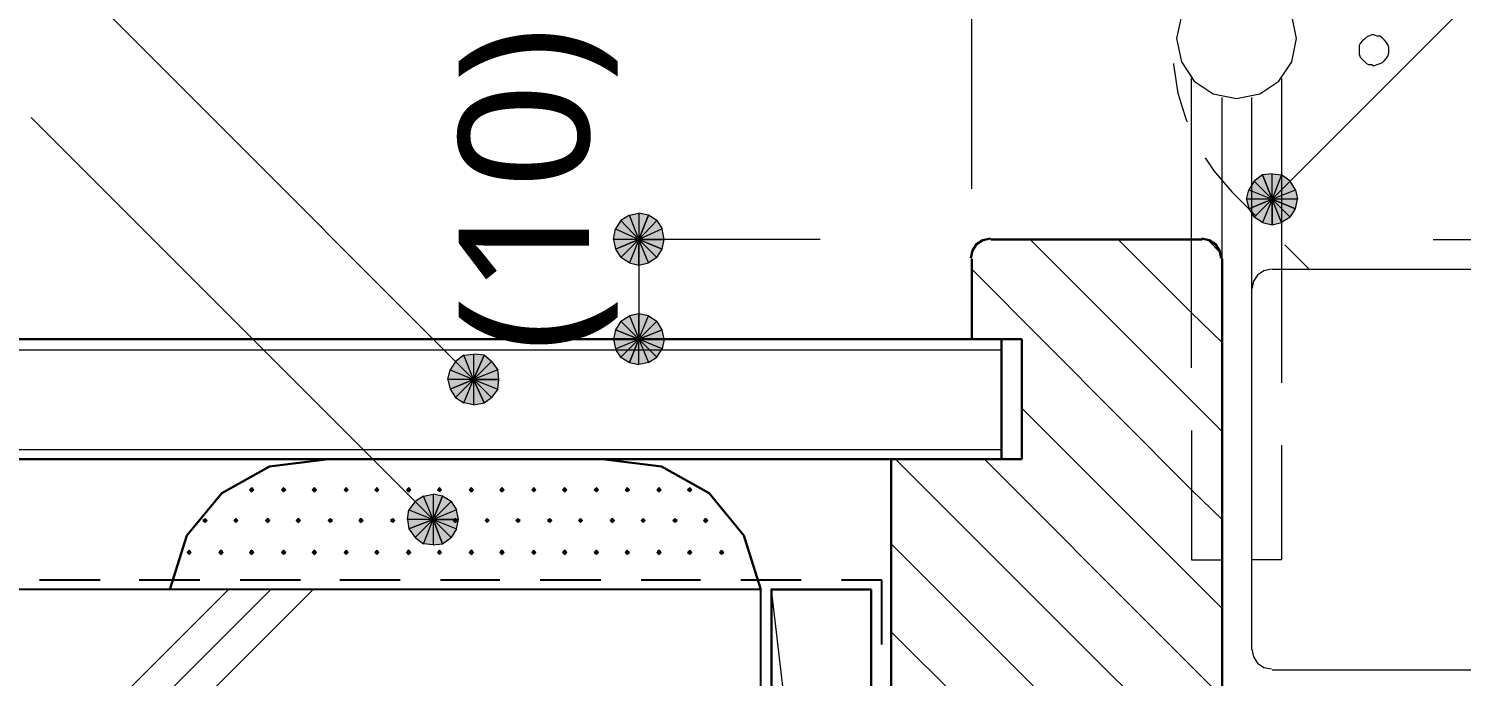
# Model space of a CAD drawing. Header units: millimetres. Extents: x 0 to 420, y 0 to 297.
# Drawn here: x 241.97 to 270.56, y 223.75 to 236.68 of the extents above; entities that cross this region are included whole.
import ezdxf
from ezdxf.enums import TextEntityAlignment as Align

# ---------------------------------------------------------------- set-up
doc = ezdxf.new("R2010")
doc.units = ezdxf.units.MM
doc.styles.add('kst32b', font='NotoSansJP-Variable.ttf')

msp = doc.modelspace()

# ---------------------------------------------------------------- hatches: boundary and pattern name
h = msp.add_hatch(color=7)
h.paths.add_polyline_path([(266.425, 233.638), (266.319, 233.468), (266.785, 233.278), (266.425, 233.638)])
h.paths.add_polyline_path([(266.319, 233.468), (266.785, 233.278), (266.277, 233.278), (266.319, 233.468)])
h.paths.add_polyline_path([(266.785, 233.278), (266.277, 233.278), (266.319, 233.087), (266.785, 233.278)])
for points in [[(266.594, 233.765), (266.425, 233.638), (266.785, 233.278), (266.594, 233.765)], [(254.614, 232.283), (254.656, 232.473), (254.148, 232.473), (254.614, 232.283)], [(253.682, 230.674), (253.64, 230.484), (254.148, 230.484), (253.682, 230.674)], [(250.38, 229.489), (250.486, 229.32), (250.846, 229.679), (250.38, 229.489)], [(246.422, 227.521), (246.401, 227.499), (246.38, 227.478), (246.401, 227.457), (246.422, 227.436), (246.444, 227.457), (246.465, 227.478), (246.444, 227.499), (246.422, 227.521)], [(247.057, 227.521), (247.036, 227.499), (247.015, 227.478), (247.036, 227.457), (247.057, 227.436), (247.079, 227.457), (247.1, 227.478), (247.079, 227.499), (247.057, 227.521)], [(247.671, 227.521), (247.65, 227.499), (247.629, 227.478), (247.65, 227.457), (247.671, 227.436), (247.692, 227.457), (247.714, 227.478), (247.692, 227.499), (247.671, 227.521)], [(248.306, 227.521), (248.285, 227.499), (248.264, 227.478), (248.285, 227.457), (248.306, 227.436), (248.327, 227.457), (248.348, 227.478), (248.327, 227.499), (248.306, 227.521)], [(248.92, 227.521), (248.899, 227.499), (248.878, 227.478), (248.899, 227.457), (248.92, 227.436), (248.941, 227.457), (248.962, 227.478), (248.941, 227.499), (248.92, 227.521)], [(249.555, 227.521), (249.534, 227.499), (249.513, 227.478), (249.534, 227.457), (249.555, 227.436), (249.576, 227.457), (249.597, 227.478), (249.576, 227.499), (249.555, 227.521)], [(250.169, 227.521), (250.148, 227.499), (250.127, 227.478), (250.148, 227.457), (250.169, 227.436), (250.19, 227.457), (250.211, 227.478), (250.19, 227.499), (250.169, 227.521)], [(250.804, 227.521), (250.783, 227.499), (250.762, 227.478), (250.783, 227.457), (250.804, 227.436), (250.825, 227.457), (250.846, 227.478), (250.825, 227.499), (250.804, 227.521)], [(251.418, 227.521), (251.396, 227.499), (251.375, 227.478), (251.396, 227.457), (251.418, 227.436), (251.439, 227.457), (251.46, 227.478), (251.439, 227.499), (251.418, 227.521)], [(252.053, 227.521), (252.032, 227.499), (252.01, 227.478), (252.032, 227.457), (252.053, 227.436), (252.074, 227.457), (252.095, 227.478), (252.074, 227.499), (252.053, 227.521)], [(252.666, 227.521), (252.645, 227.499), (252.624, 227.478), (252.645, 227.457), (252.666, 227.436), (252.688, 227.457), (252.709, 227.478), (252.688, 227.499), (252.666, 227.521)], [(253.302, 227.521), (253.28, 227.499), (253.259, 227.478), (253.28, 227.457), (253.302, 227.436), (253.323, 227.457), (253.344, 227.478), (253.323, 227.499), (253.302, 227.521)], [(253.915, 227.521), (253.894, 227.499), (253.873, 227.478), (253.894, 227.457), (253.915, 227.436), (253.937, 227.457), (253.958, 227.478), (253.937, 227.499), (253.915, 227.521)], [(254.55, 227.521), (254.529, 227.499), (254.508, 227.478), (254.529, 227.457), (254.55, 227.436), (254.571, 227.457), (254.593, 227.478), (254.571, 227.499), (254.55, 227.521)], [(255.164, 227.521), (255.143, 227.499), (255.122, 227.478), (255.143, 227.457), (255.164, 227.436), (255.185, 227.457), (255.207, 227.478), (255.185, 227.499), (255.164, 227.521)], [(245.491, 226.907), (245.47, 226.886), (245.449, 226.864), (245.47, 226.843), (245.491, 226.822), (245.512, 226.843), (245.533, 226.864), (245.512, 226.886), (245.491, 226.907)], [(246.105, 226.907), (246.084, 226.886), (246.062, 226.864), (246.084, 226.843), (246.105, 226.822), (246.126, 226.843), (246.147, 226.864), (246.126, 226.886), (246.105, 226.907)], [(246.74, 226.907), (246.719, 226.886), (246.698, 226.864), (246.719, 226.843), (246.74, 226.822), (246.761, 226.843), (246.782, 226.864), (246.761, 226.886), (246.74, 226.907)], [(247.354, 226.907), (247.332, 226.886), (247.311, 226.864), (247.332, 226.843), (247.354, 226.822), (247.375, 226.843), (247.396, 226.864), (247.375, 226.886), (247.354, 226.907)], [(247.989, 226.907), (247.968, 226.886), (247.946, 226.864), (247.968, 226.843), (247.989, 226.822), (248.01, 226.843), (248.031, 226.864), (248.01, 226.886), (247.989, 226.907)], [(248.603, 226.907), (248.581, 226.886), (248.56, 226.864), (248.581, 226.843), (248.603, 226.822), (248.624, 226.843), (248.645, 226.864), (248.624, 226.886), (248.603, 226.907)], [(249.237, 226.907), (249.216, 226.886), (249.195, 226.864), (249.216, 226.843), (249.237, 226.822), (249.259, 226.843), (249.28, 226.864), (249.259, 226.886), (249.237, 226.907)], [(249.555, 226.695), (249.682, 226.526), (250.042, 226.886), (249.555, 226.695)], [(250.486, 226.907), (250.465, 226.886), (250.444, 226.864), (250.465, 226.843), (250.486, 226.822), (250.507, 226.843), (250.529, 226.864), (250.507, 226.886), (250.486, 226.907)], [(251.121, 226.907), (251.1, 226.886), (251.079, 226.864), (251.1, 226.843), (251.121, 226.822), (251.143, 226.843), (251.164, 226.864), (251.143, 226.886), (251.121, 226.907)], [(251.735, 226.907), (251.714, 226.886), (251.693, 226.864), (251.714, 226.843), (251.735, 226.822), (251.756, 226.843), (251.778, 226.864), (251.756, 226.886), (251.735, 226.907)], [(252.37, 226.907), (252.349, 226.886), (252.328, 226.864), (252.349, 226.843), (252.37, 226.822), (252.391, 226.843), (252.412, 226.864), (252.391, 226.886), (252.37, 226.907)], [(252.984, 226.907), (252.963, 226.886), (252.942, 226.864), (252.963, 226.843), (252.984, 226.822), (253.005, 226.843), (253.026, 226.864), (253.005, 226.886), (252.984, 226.907)], [(253.619, 226.907), (253.598, 226.886), (253.577, 226.864), (253.598, 226.843), (253.619, 226.822), (253.64, 226.843), (253.661, 226.864), (253.64, 226.886), (253.619, 226.907)], [(254.233, 226.907), (254.212, 226.886), (254.191, 226.864), (254.212, 226.843), (254.233, 226.822), (254.254, 226.843), (254.275, 226.864), (254.254, 226.886), (254.233, 226.907)], [(254.868, 226.907), (254.847, 226.886), (254.825, 226.864), (254.847, 226.843), (254.868, 226.822), (254.889, 226.843), (254.91, 226.864), (254.889, 226.886), (254.868, 226.907)], [(255.482, 226.907), (255.461, 226.886), (255.439, 226.864), (255.461, 226.843), (255.482, 226.822), (255.503, 226.843), (255.524, 226.864), (255.503, 226.886), (255.482, 226.907)], [(245.173, 226.272), (245.152, 226.25), (245.131, 226.229), (245.152, 226.208), (245.173, 226.187), (245.195, 226.208), (245.216, 226.229), (245.195, 226.25), (245.173, 226.272)], [(245.809, 226.272), (245.787, 226.25), (245.766, 226.229), (245.787, 226.208), (245.809, 226.187), (245.83, 226.208), (245.851, 226.229), (245.83, 226.25), (245.809, 226.272)], [(246.422, 226.272), (246.401, 226.25), (246.38, 226.229), (246.401, 226.208), (246.422, 226.187), (246.444, 226.208), (246.465, 226.229), (246.444, 226.25), (246.422, 226.272)], [(247.057, 226.272), (247.036, 226.25), (247.015, 226.229), (247.036, 226.208), (247.057, 226.187), (247.079, 226.208), (247.1, 226.229), (247.079, 226.25), (247.057, 226.272)], [(247.671, 226.272), (247.65, 226.25), (247.629, 226.229), (247.65, 226.208), (247.671, 226.187), (247.692, 226.208), (247.714, 226.229), (247.692, 226.25), (247.671, 226.272)], [(248.306, 226.272), (248.285, 226.25), (248.264, 226.229), (248.285, 226.208), (248.306, 226.187), (248.327, 226.208), (248.348, 226.229), (248.327, 226.25), (248.306, 226.272)], [(248.92, 226.272), (248.899, 226.25), (248.878, 226.229), (248.899, 226.208), (248.92, 226.187), (248.941, 226.208), (248.962, 226.229), (248.941, 226.25), (248.92, 226.272)], [(249.555, 226.272), (249.534, 226.25), (249.513, 226.229), (249.534, 226.208), (249.555, 226.187), (249.576, 226.208), (249.597, 226.229), (249.576, 226.25), (249.555, 226.272)], [(250.169, 226.272), (250.148, 226.25), (250.127, 226.229), (250.148, 226.208), (250.169, 226.187), (250.19, 226.208), (250.211, 226.229), (250.19, 226.25), (250.169, 226.272)], [(250.804, 226.272), (250.783, 226.25), (250.762, 226.229), (250.783, 226.208), (250.804, 226.187), (250.825, 226.208), (250.846, 226.229), (250.825, 226.25), (250.804, 226.272)], [(251.418, 226.272), (251.396, 226.25), (251.375, 226.229), (251.396, 226.208), (251.418, 226.187), (251.439, 226.208), (251.46, 226.229), (251.439, 226.25), (251.418, 226.272)], [(252.053, 226.272), (252.032, 226.25), (252.01, 226.229), (252.032, 226.208), (252.053, 226.187), (252.074, 226.208), (252.095, 226.229), (252.074, 226.25), (252.053, 226.272)], [(252.666, 226.272), (252.645, 226.25), (252.624, 226.229), (252.645, 226.208), (252.666, 226.187), (252.688, 226.208), (252.709, 226.229), (252.688, 226.25), (252.666, 226.272)], [(253.302, 226.272), (253.28, 226.25), (253.259, 226.229), (253.28, 226.208), (253.302, 226.187), (253.323, 226.208), (253.344, 226.229), (253.323, 226.25), (253.302, 226.272)], [(253.915, 226.272), (253.894, 226.25), (253.873, 226.229), (253.894, 226.208), (253.915, 226.187), (253.937, 226.208), (253.958, 226.229), (253.937, 226.25), (253.915, 226.272)], [(254.55, 226.272), (254.529, 226.25), (254.508, 226.229), (254.529, 226.208), (254.55, 226.187), (254.571, 226.208), (254.593, 226.229), (254.571, 226.25), (254.55, 226.272)], [(255.164, 226.272), (255.143, 226.25), (255.122, 226.229), (255.143, 226.208), (255.164, 226.187), (255.185, 226.208), (255.207, 226.229), (255.185, 226.25), (255.164, 226.272)], [(255.799, 226.272), (255.778, 226.25), (255.757, 226.229), (255.778, 226.208), (255.799, 226.187), (255.82, 226.208), (255.841, 226.229), (255.82, 226.25), (255.799, 226.272)]]:
    msp.add_hatch(color=7).paths.add_polyline_path(points)
h = msp.add_hatch(color=7)
h.paths.add_polyline_path([(267.145, 233.638), (266.975, 233.765), (266.785, 233.278), (267.145, 233.638)])
h.paths.add_polyline_path([(266.975, 233.765), (266.785, 233.278), (266.785, 233.786), (266.975, 233.765)])
h.paths.add_polyline_path([(266.785, 233.278), (266.785, 233.786), (266.594, 233.765), (266.785, 233.278)])
h = msp.add_hatch(color=7)
h.paths.add_polyline_path([(267.25, 233.087), (267.293, 233.278), (266.785, 233.278), (267.25, 233.087)])
h.paths.add_polyline_path([(267.293, 233.278), (266.785, 233.278), (267.25, 233.468), (267.293, 233.278)])
h.paths.add_polyline_path([(266.785, 233.278), (267.25, 233.468), (267.145, 233.638), (266.785, 233.278)])
h = msp.add_hatch(color=7)
h.paths.add_polyline_path([(266.319, 233.087), (266.425, 232.918), (266.785, 233.278), (266.319, 233.087)])
h.paths.add_polyline_path([(266.425, 232.918), (266.785, 233.278), (266.594, 232.812), (266.425, 232.918)])
h.paths.add_polyline_path([(266.785, 233.278), (266.594, 232.812), (266.785, 232.77), (266.785, 233.278)])
h = msp.add_hatch(color=7)
h.paths.add_polyline_path([(266.785, 232.77), (266.975, 232.812), (266.785, 233.278), (266.785, 232.77)])
h.paths.add_polyline_path([(266.975, 232.812), (266.785, 233.278), (267.145, 232.918), (266.975, 232.812)])
h.paths.add_polyline_path([(266.785, 233.278), (267.145, 232.918), (267.25, 233.087), (266.785, 233.278)])
h = msp.add_hatch(color=7)
h.paths.add_polyline_path([(253.788, 232.854), (253.682, 232.685), (254.148, 232.473), (253.788, 232.854)])
h.paths.add_polyline_path([(253.682, 232.685), (254.148, 232.473), (253.64, 232.473), (253.682, 232.685)])
h.paths.add_polyline_path([(254.148, 232.473), (253.64, 232.473), (253.682, 232.283), (254.148, 232.473)])
h = msp.add_hatch(color=7)
h.paths.add_polyline_path([(254.339, 232.96), (254.148, 233.003), (254.148, 232.473), (254.339, 232.96)])
h.paths.add_polyline_path([(254.148, 233.003), (254.148, 232.473), (253.958, 232.96), (254.148, 233.003)])
h.paths.add_polyline_path([(254.148, 232.473), (253.958, 232.96), (253.788, 232.854), (254.148, 232.473)])
h = msp.add_hatch(color=7)
h.paths.add_polyline_path([(254.656, 232.473), (254.614, 232.685), (254.148, 232.473), (254.656, 232.473)])
h.paths.add_polyline_path([(254.614, 232.685), (254.148, 232.473), (254.508, 232.854), (254.614, 232.685)])
h.paths.add_polyline_path([(254.148, 232.473), (254.508, 232.854), (254.339, 232.96), (254.148, 232.473)])
h = msp.add_hatch(color=7)
h.paths.add_polyline_path([(253.682, 232.283), (253.788, 232.114), (254.148, 232.473), (253.682, 232.283)])
h.paths.add_polyline_path([(253.788, 232.114), (254.148, 232.473), (253.958, 232.008), (253.788, 232.114)])
h.paths.add_polyline_path([(254.148, 232.473), (253.958, 232.008), (254.148, 231.965), (254.148, 232.473)])
h = msp.add_hatch(color=7)
h.paths.add_polyline_path([(254.148, 231.965), (254.339, 232.008), (254.148, 232.473), (254.148, 231.965)])
h.paths.add_polyline_path([(254.339, 232.008), (254.148, 232.473), (254.508, 232.114), (254.339, 232.008)])
h.paths.add_polyline_path([(254.148, 232.473), (254.508, 232.114), (254.614, 232.283), (254.148, 232.473)])
h = msp.add_hatch(color=7)
h.paths.add_polyline_path([(254.148, 230.992), (253.958, 230.949), (254.148, 230.484), (254.148, 230.992)])
h.paths.add_polyline_path([(253.958, 230.949), (254.148, 230.484), (253.788, 230.844), (253.958, 230.949)])
h.paths.add_polyline_path([(254.148, 230.484), (253.788, 230.844), (253.682, 230.674), (254.148, 230.484)])
h = msp.add_hatch(color=7)
h.paths.add_polyline_path([(254.614, 230.674), (254.508, 230.844), (254.148, 230.484), (254.614, 230.674)])
h.paths.add_polyline_path([(254.508, 230.844), (254.148, 230.484), (254.339, 230.949), (254.508, 230.844)])
h.paths.add_polyline_path([(254.148, 230.484), (254.339, 230.949), (254.148, 230.992), (254.148, 230.484)])
h = msp.add_hatch(color=7)
h.paths.add_polyline_path([(253.64, 230.484), (253.682, 230.293), (254.148, 230.484), (253.64, 230.484)])
h.paths.add_polyline_path([(253.682, 230.293), (254.148, 230.484), (253.788, 230.124), (253.682, 230.293)])
h.paths.add_polyline_path([(254.148, 230.484), (253.788, 230.124), (253.958, 230.018), (254.148, 230.484)])
h = msp.add_hatch(color=7)
h.paths.add_polyline_path([(253.958, 230.018), (254.148, 229.976), (254.148, 230.484), (253.958, 230.018)])
h.paths.add_polyline_path([(254.148, 229.976), (254.148, 230.484), (254.339, 230.018), (254.148, 229.976)])
h.paths.add_polyline_path([(254.148, 230.484), (254.339, 230.018), (254.508, 230.124), (254.148, 230.484)])
h = msp.add_hatch(color=7)
h.paths.add_polyline_path([(254.508, 230.124), (254.614, 230.293), (254.148, 230.484), (254.508, 230.124)])
h.paths.add_polyline_path([(254.614, 230.293), (254.148, 230.484), (254.656, 230.484), (254.614, 230.293)])
h.paths.add_polyline_path([(254.148, 230.484), (254.656, 230.484), (254.614, 230.674), (254.148, 230.484)])
h = msp.add_hatch(color=7)
h.paths.add_polyline_path([(251.058, 230.166), (250.846, 230.187), (250.846, 229.679), (251.058, 230.166)])
h.paths.add_polyline_path([(250.846, 230.187), (250.846, 229.679), (250.656, 230.166), (250.846, 230.187)])
h.paths.add_polyline_path([(250.846, 229.679), (250.656, 230.166), (250.486, 230.039), (250.846, 229.679)])
h = msp.add_hatch(color=7)
h.paths.add_polyline_path([(251.354, 229.679), (251.333, 229.87), (250.846, 229.679), (251.354, 229.679)])
h.paths.add_polyline_path([(251.333, 229.87), (250.846, 229.679), (251.206, 230.039), (251.333, 229.87)])
h.paths.add_polyline_path([(250.846, 229.679), (251.206, 230.039), (251.058, 230.166), (250.846, 229.679)])
h = msp.add_hatch(color=7)
h.paths.add_polyline_path([(250.486, 230.039), (250.38, 229.87), (250.846, 229.679), (250.486, 230.039)])
h.paths.add_polyline_path([(250.38, 229.87), (250.846, 229.679), (250.338, 229.679), (250.38, 229.87)])
h.paths.add_polyline_path([(250.846, 229.679), (250.338, 229.679), (250.38, 229.489), (250.846, 229.679)])
h = msp.add_hatch(color=7)
h.paths.add_polyline_path([(250.486, 229.32), (250.656, 229.214), (250.846, 229.679), (250.486, 229.32)])
h.paths.add_polyline_path([(250.656, 229.214), (250.846, 229.679), (250.846, 229.171), (250.656, 229.214)])
h.paths.add_polyline_path([(250.846, 229.679), (250.846, 229.171), (251.058, 229.214), (250.846, 229.679)])
h = msp.add_hatch(color=7)
h.paths.add_polyline_path([(251.058, 229.214), (251.206, 229.32), (250.846, 229.679), (251.058, 229.214)])
h.paths.add_polyline_path([(251.206, 229.32), (250.846, 229.679), (251.333, 229.489), (251.206, 229.32)])
h.paths.add_polyline_path([(250.846, 229.679), (251.333, 229.489), (251.354, 229.679), (250.846, 229.679)])
h = msp.add_hatch(color=7)
h.paths.add_polyline_path([(250.232, 227.351), (250.042, 227.393), (250.042, 226.886), (250.232, 227.351)])
h.paths.add_polyline_path([(250.042, 227.393), (250.042, 226.886), (249.851, 227.351), (250.042, 227.393)])
h.paths.add_polyline_path([(250.042, 226.886), (249.851, 227.351), (249.682, 227.245), (250.042, 226.886)])
h = msp.add_hatch(color=7)
h.paths.add_polyline_path([(250.55, 226.886), (250.507, 227.076), (250.042, 226.886), (250.55, 226.886)])
h.paths.add_polyline_path([(250.507, 227.076), (250.042, 226.886), (250.402, 227.245), (250.507, 227.076)])
h.paths.add_polyline_path([(250.042, 226.886), (250.402, 227.245), (250.232, 227.351), (250.042, 226.886)])
h = msp.add_hatch(color=7)
h.paths.add_polyline_path([(249.682, 227.245), (249.555, 227.076), (250.042, 226.886), (249.682, 227.245)])
h.paths.add_polyline_path([(249.555, 227.076), (250.042, 226.886), (249.534, 226.886), (249.555, 227.076)])
h.paths.add_polyline_path([(250.042, 226.886), (249.534, 226.886), (249.555, 226.695), (250.042, 226.886)])
h = msp.add_hatch(color=7)
h.paths.add_polyline_path([(249.682, 226.526), (249.851, 226.399), (250.042, 226.886), (249.682, 226.526)])
h.paths.add_polyline_path([(249.851, 226.399), (250.042, 226.886), (250.042, 226.378), (249.851, 226.399)])
h.paths.add_polyline_path([(250.042, 226.886), (250.042, 226.378), (250.232, 226.399), (250.042, 226.886)])
h = msp.add_hatch(color=7)
h.paths.add_polyline_path([(250.232, 226.399), (250.402, 226.526), (250.042, 226.886), (250.232, 226.399)])
h.paths.add_polyline_path([(250.402, 226.526), (250.042, 226.886), (250.507, 226.695), (250.402, 226.526)])
h.paths.add_polyline_path([(250.042, 226.886), (250.507, 226.695), (250.55, 226.886), (250.042, 226.886)])

# ---------------------------------------------------------------- linework, layer by layer
at = {"lineweight": 13}
for points in [[(260.795, 233.489), (260.795, 248.878)], [(266.785, 233.278), (282.215, 248.708)], [(250.846, 229.679), (239.014, 241.533)], [(264.816, 235.987), (264.816, 235.966), (264.901, 235.395), (265.07, 234.865), (265.091, 234.823)], [(265.176, 232.473), (265.176, 235.691)], [(266.975, 235.691), (266.975, 231.881)], [(265.79, 232.092), (265.79, 235.31)], [(266.382, 231.479), (266.382, 235.31)], [(250.042, 226.886), (242.02, 234.908)], [(265.451, 234.103), (265.621, 233.849), (265.98, 233.426)], [(265.98, 233.426), (266.467, 232.939)], [(257.768, 232.473), (254.148, 232.473)], [(254.148, 232.473), (254.148, 230.484)], [(265.79, 228.642), (265.176, 229.256), (261.959, 232.473)], [(265.79, 230.42), (265.176, 231.013), (263.716, 232.473)], [(265.176, 229.912), (265.176, 232.473)], [(265.769, 232.198), (265.494, 232.473)], [(270.002, 232.473), (291.846, 232.473)], [(267.039, 232.368), (267.525, 231.881)], [(265.79, 226.886), (265.176, 227.478), (260.795, 231.881)], [(266.774, 231.881), (266.622, 231.85), (266.497, 231.766), (266.413, 231.642), (266.383, 231.489)], [(266.785, 231.881), (294.83, 231.881)], [(266.975, 231.881), (266.975, 229.616)], [(266.382, 224.282), (266.382, 231.479)], [(227.902, 230.272), (261.387, 230.272)], [(265.79, 225.107), (261.789, 229.108)], [(265.176, 228.663), (265.176, 226.081), (265.79, 226.081)], [(227.902, 228.282), (261.387, 228.282)], [(266.975, 228.367), (266.975, 226.081), (266.382, 226.081)], [(268.182, 219.181), (259.271, 228.092)], [(268.182, 220.938), (261.048, 228.092)], [(268.182, 217.403), (259.186, 226.399)], [(245.957, 225.488), (228.96, 208.492)], [(246.803, 225.488), (229.806, 208.492)], [(247.65, 225.488), (230.653, 208.492)], [(258.784, 208.492), (256.794, 225.488)], [(268.182, 215.646), (260.858, 222.97), (260.604, 223.224), (259.186, 224.642)], [(266.383, 224.293), (266.413, 224.14), (266.497, 224.016), (266.622, 223.932), (266.774, 223.901)], [(266.785, 223.88), (294.83, 223.88)]]:
    msp.add_lwpolyline(points, dxfattribs=at)
for points in [[(267.271, 236.485), (267.178, 236.95), (266.921, 237.33), (266.541, 237.587), (266.076, 237.68), (265.61, 237.587), (265.23, 237.33), (264.974, 236.95), (264.88, 236.485), (264.974, 236.019), (265.23, 235.639), (265.61, 235.383), (266.076, 235.289), (266.541, 235.383), (266.921, 235.639), (267.178, 236.019)], [(269.113, 236.262), (269.113, 236.305), (269.092, 236.368), (269.071, 236.411), (269.028, 236.453), (268.986, 236.495), (268.944, 236.537), (268.88, 236.537), (268.817, 236.559), (268.774, 236.559), (268.711, 236.537), (268.669, 236.516), (268.626, 236.474), (268.584, 236.432), (268.541, 236.389), (268.52, 236.347), (268.52, 236.283), (268.52, 236.22), (268.52, 236.178), (268.541, 236.114), (268.584, 236.072), (268.626, 236.029), (268.669, 235.987), (268.711, 235.966), (268.774, 235.966), (268.817, 235.945), (268.88, 235.966), (268.944, 235.987), (268.986, 236.008), (269.028, 236.051), (269.071, 236.093), (269.092, 236.135), (269.113, 236.199)]]:
    msp.add_lwpolyline(points, close=True, dxfattribs=at)
at = {"lineweight": 0}
for points in [[(266.425, 233.638), (266.319, 233.468), (266.785, 233.278)], [(266.594, 233.765), (266.425, 233.638), (266.785, 233.278)], [(266.785, 233.278), (266.785, 233.786), (266.594, 233.765)], [(266.975, 233.765), (266.785, 233.278), (266.785, 233.786)], [(267.145, 233.638), (266.975, 233.765), (266.785, 233.278)], [(266.785, 233.278), (267.25, 233.468), (267.145, 233.638)], [(266.319, 233.468), (266.785, 233.278), (266.277, 233.278)], [(267.293, 233.278), (266.785, 233.278), (267.25, 233.468)], [(266.785, 233.278), (266.277, 233.278), (266.319, 233.087)], [(266.319, 233.087), (266.425, 232.918), (266.785, 233.278)], [(266.425, 232.918), (266.785, 233.278), (266.594, 232.812)], [(266.785, 233.278), (266.594, 232.812), (266.785, 232.77)], [(266.785, 232.77), (266.975, 232.812), (266.785, 233.278)], [(266.975, 232.812), (266.785, 233.278), (267.145, 232.918)], [(266.785, 233.278), (267.145, 232.918), (267.25, 233.087)], [(267.25, 233.087), (267.293, 233.278), (266.785, 233.278)], [(253.788, 232.854), (253.682, 232.685), (254.148, 232.473)], [(254.148, 232.473), (253.958, 232.96), (253.788, 232.854)], [(254.148, 233.003), (254.148, 232.473), (253.958, 232.96)], [(254.339, 232.96), (254.148, 233.003), (254.148, 232.473)], [(254.148, 232.473), (254.508, 232.854), (254.339, 232.96)], [(254.614, 232.685), (254.148, 232.473), (254.508, 232.854)], [(253.682, 232.685), (254.148, 232.473), (253.64, 232.473)], [(254.148, 232.473), (253.64, 232.473), (253.682, 232.283)], [(253.682, 232.283), (253.788, 232.114), (254.148, 232.473)], [(253.788, 232.114), (254.148, 232.473), (253.958, 232.008)], [(254.148, 232.473), (253.958, 232.008), (254.148, 231.965)], [(254.656, 232.473), (254.614, 232.685), (254.148, 232.473)], [(254.148, 231.965), (254.339, 232.008), (254.148, 232.473)], [(254.339, 232.008), (254.148, 232.473), (254.508, 232.114)], [(254.148, 232.473), (254.508, 232.114), (254.614, 232.283)], [(254.614, 232.283), (254.656, 232.473), (254.148, 232.473)], [(254.148, 230.484), (253.788, 230.844), (253.682, 230.674)], [(253.958, 230.949), (254.148, 230.484), (253.788, 230.844)], [(254.148, 230.992), (253.958, 230.949), (254.148, 230.484)], [(254.148, 230.484), (254.339, 230.949), (254.148, 230.992)], [(254.508, 230.844), (254.148, 230.484), (254.339, 230.949)], [(254.614, 230.674), (254.508, 230.844), (254.148, 230.484)], [(253.682, 230.674), (253.64, 230.484), (254.148, 230.484)], [(253.64, 230.484), (253.682, 230.293), (254.148, 230.484)], [(253.682, 230.293), (254.148, 230.484), (253.788, 230.124)], [(254.148, 230.484), (253.788, 230.124), (253.958, 230.018)], [(253.958, 230.018), (254.148, 229.976), (254.148, 230.484)], [(254.148, 230.484), (254.656, 230.484), (254.614, 230.674)], [(254.148, 229.976), (254.148, 230.484), (254.339, 230.018)], [(254.148, 230.484), (254.339, 230.018), (254.508, 230.124)], [(254.508, 230.124), (254.614, 230.293), (254.148, 230.484)], [(254.614, 230.293), (254.148, 230.484), (254.656, 230.484)], [(250.846, 229.679), (250.656, 230.166), (250.486, 230.039)], [(250.846, 230.187), (250.846, 229.679), (250.656, 230.166)], [(251.058, 230.166), (250.846, 230.187), (250.846, 229.679)], [(250.846, 229.679), (251.206, 230.039), (251.058, 230.166)], [(250.486, 230.039), (250.38, 229.87), (250.846, 229.679)], [(251.333, 229.87), (250.846, 229.679), (251.206, 230.039)], [(250.38, 229.87), (250.846, 229.679), (250.338, 229.679)], [(250.846, 229.679), (250.338, 229.679), (250.38, 229.489)], [(250.38, 229.489), (250.486, 229.32), (250.846, 229.679)], [(250.486, 229.32), (250.656, 229.214), (250.846, 229.679)], [(250.656, 229.214), (250.846, 229.679), (250.846, 229.171)], [(251.354, 229.679), (251.333, 229.87), (250.846, 229.679)], [(250.846, 229.679), (250.846, 229.171), (251.058, 229.214)], [(251.058, 229.214), (251.206, 229.32), (250.846, 229.679)], [(251.206, 229.32), (250.846, 229.679), (251.333, 229.489)], [(250.846, 229.679), (251.333, 229.489), (251.354, 229.679)], [(246.422, 227.521), (246.401, 227.499), (246.38, 227.478), (246.401, 227.457), (246.422, 227.436), (246.444, 227.457), (246.465, 227.478), (246.444, 227.499)], [(247.057, 227.521), (247.036, 227.499), (247.015, 227.478), (247.036, 227.457), (247.057, 227.436), (247.079, 227.457), (247.1, 227.478), (247.079, 227.499)], [(247.671, 227.521), (247.65, 227.499), (247.629, 227.478), (247.65, 227.457), (247.671, 227.436), (247.692, 227.457), (247.714, 227.478), (247.692, 227.499)], [(248.306, 227.521), (248.285, 227.499), (248.264, 227.478), (248.285, 227.457), (248.306, 227.436), (248.327, 227.457), (248.348, 227.478), (248.327, 227.499)], [(248.92, 227.521), (248.899, 227.499), (248.878, 227.478), (248.899, 227.457), (248.92, 227.436), (248.941, 227.457), (248.962, 227.478), (248.941, 227.499)], [(249.555, 227.521), (249.534, 227.499), (249.513, 227.478), (249.534, 227.457), (249.555, 227.436), (249.576, 227.457), (249.597, 227.478), (249.576, 227.499)], [(250.042, 226.886), (249.851, 227.351), (249.682, 227.245)], [(250.042, 227.393), (250.042, 226.886), (249.851, 227.351)], [(250.232, 227.351), (250.042, 227.393), (250.042, 226.886)], [(250.042, 226.886), (250.402, 227.245), (250.232, 227.351)], [(250.169, 227.521), (250.148, 227.499), (250.127, 227.478), (250.148, 227.457), (250.169, 227.436), (250.19, 227.457), (250.211, 227.478), (250.19, 227.499)], [(250.804, 227.521), (250.783, 227.499), (250.762, 227.478), (250.783, 227.457), (250.804, 227.436), (250.825, 227.457), (250.846, 227.478), (250.825, 227.499)], [(251.418, 227.521), (251.396, 227.499), (251.375, 227.478), (251.396, 227.457), (251.418, 227.436), (251.439, 227.457), (251.46, 227.478), (251.439, 227.499)], [(252.053, 227.521), (252.032, 227.499), (252.01, 227.478), (252.032, 227.457), (252.053, 227.436), (252.074, 227.457), (252.095, 227.478), (252.074, 227.499)], [(252.666, 227.521), (252.645, 227.499), (252.624, 227.478), (252.645, 227.457), (252.666, 227.436), (252.688, 227.457), (252.709, 227.478), (252.688, 227.499)], [(253.302, 227.521), (253.28, 227.499), (253.259, 227.478), (253.28, 227.457), (253.302, 227.436), (253.323, 227.457), (253.344, 227.478), (253.323, 227.499)], [(253.915, 227.521), (253.894, 227.499), (253.873, 227.478), (253.894, 227.457), (253.915, 227.436), (253.937, 227.457), (253.958, 227.478), (253.937, 227.499)], [(254.55, 227.521), (254.529, 227.499), (254.508, 227.478), (254.529, 227.457), (254.55, 227.436), (254.571, 227.457), (254.593, 227.478), (254.571, 227.499)], [(255.164, 227.521), (255.143, 227.499), (255.122, 227.478), (255.143, 227.457), (255.164, 227.436), (255.185, 227.457), (255.207, 227.478), (255.185, 227.499)], [(249.555, 227.076), (250.042, 226.886), (249.534, 226.886)], [(249.682, 227.245), (249.555, 227.076), (250.042, 226.886)], [(250.507, 227.076), (250.042, 226.886), (250.402, 227.245)], [(250.55, 226.886), (250.507, 227.076), (250.042, 226.886)], [(245.491, 226.907), (245.47, 226.886), (245.449, 226.864), (245.47, 226.843), (245.491, 226.822), (245.512, 226.843), (245.533, 226.864), (245.512, 226.886)], [(246.105, 226.907), (246.084, 226.886), (246.062, 226.864), (246.084, 226.843), (246.105, 226.822), (246.126, 226.843), (246.147, 226.864), (246.126, 226.886)], [(246.74, 226.907), (246.719, 226.886), (246.698, 226.864), (246.719, 226.843), (246.74, 226.822), (246.761, 226.843), (246.782, 226.864), (246.761, 226.886)], [(247.354, 226.907), (247.332, 226.886), (247.311, 226.864), (247.332, 226.843), (247.354, 226.822), (247.375, 226.843), (247.396, 226.864), (247.375, 226.886)], [(247.989, 226.907), (247.968, 226.886), (247.946, 226.864), (247.968, 226.843), (247.989, 226.822), (248.01, 226.843), (248.031, 226.864), (248.01, 226.886)], [(248.603, 226.907), (248.581, 226.886), (248.56, 226.864), (248.581, 226.843), (248.603, 226.822), (248.624, 226.843), (248.645, 226.864), (248.624, 226.886)], [(249.237, 226.907), (249.216, 226.886), (249.195, 226.864), (249.216, 226.843), (249.237, 226.822), (249.259, 226.843), (249.28, 226.864), (249.259, 226.886)], [(250.042, 226.886), (249.534, 226.886), (249.555, 226.695)], [(249.555, 226.695), (249.682, 226.526), (250.042, 226.886)], [(249.682, 226.526), (249.851, 226.399), (250.042, 226.886)], [(249.851, 226.399), (250.042, 226.886), (250.042, 226.378)], [(250.042, 226.886), (250.042, 226.378), (250.232, 226.399)], [(250.232, 226.399), (250.402, 226.526), (250.042, 226.886)], [(250.402, 226.526), (250.042, 226.886), (250.507, 226.695)], [(250.042, 226.886), (250.507, 226.695), (250.55, 226.886)], [(250.486, 226.907), (250.465, 226.886), (250.444, 226.864), (250.465, 226.843), (250.486, 226.822), (250.507, 226.843), (250.529, 226.864), (250.507, 226.886)], [(251.121, 226.907), (251.1, 226.886), (251.079, 226.864), (251.1, 226.843), (251.121, 226.822), (251.143, 226.843), (251.164, 226.864), (251.143, 226.886)], [(251.735, 226.907), (251.714, 226.886), (251.693, 226.864), (251.714, 226.843), (251.735, 226.822), (251.756, 226.843), (251.778, 226.864), (251.756, 226.886)], [(252.37, 226.907), (252.349, 226.886), (252.328, 226.864), (252.349, 226.843), (252.37, 226.822), (252.391, 226.843), (252.412, 226.864), (252.391, 226.886)], [(252.984, 226.907), (252.963, 226.886), (252.942, 226.864), (252.963, 226.843), (252.984, 226.822), (253.005, 226.843), (253.026, 226.864), (253.005, 226.886)], [(253.619, 226.907), (253.598, 226.886), (253.577, 226.864), (253.598, 226.843), (253.619, 226.822), (253.64, 226.843), (253.661, 226.864), (253.64, 226.886)], [(254.233, 226.907), (254.212, 226.886), (254.191, 226.864), (254.212, 226.843), (254.233, 226.822), (254.254, 226.843), (254.275, 226.864), (254.254, 226.886)], [(254.868, 226.907), (254.847, 226.886), (254.825, 226.864), (254.847, 226.843), (254.868, 226.822), (254.889, 226.843), (254.91, 226.864), (254.889, 226.886)], [(255.482, 226.907), (255.461, 226.886), (255.439, 226.864), (255.461, 226.843), (255.482, 226.822), (255.503, 226.843), (255.524, 226.864), (255.503, 226.886)], [(245.173, 226.272), (245.152, 226.25), (245.131, 226.229), (245.152, 226.208), (245.173, 226.187), (245.195, 226.208), (245.216, 226.229), (245.195, 226.25)], [(245.809, 226.272), (245.787, 226.25), (245.766, 226.229), (245.787, 226.208), (245.809, 226.187), (245.83, 226.208), (245.851, 226.229), (245.83, 226.25)], [(246.422, 226.272), (246.401, 226.25), (246.38, 226.229), (246.401, 226.208), (246.422, 226.187), (246.444, 226.208), (246.465, 226.229), (246.444, 226.25)], [(247.057, 226.272), (247.036, 226.25), (247.015, 226.229), (247.036, 226.208), (247.057, 226.187), (247.079, 226.208), (247.1, 226.229), (247.079, 226.25)], [(247.671, 226.272), (247.65, 226.25), (247.629, 226.229), (247.65, 226.208), (247.671, 226.187), (247.692, 226.208), (247.714, 226.229), (247.692, 226.25)], [(248.306, 226.272), (248.285, 226.25), (248.264, 226.229), (248.285, 226.208), (248.306, 226.187), (248.327, 226.208), (248.348, 226.229), (248.327, 226.25)], [(248.92, 226.272), (248.899, 226.25), (248.878, 226.229), (248.899, 226.208), (248.92, 226.187), (248.941, 226.208), (248.962, 226.229), (248.941, 226.25)], [(249.555, 226.272), (249.534, 226.25), (249.513, 226.229), (249.534, 226.208), (249.555, 226.187), (249.576, 226.208), (249.597, 226.229), (249.576, 226.25)], [(250.169, 226.272), (250.148, 226.25), (250.127, 226.229), (250.148, 226.208), (250.169, 226.187), (250.19, 226.208), (250.211, 226.229), (250.19, 226.25)], [(250.804, 226.272), (250.783, 226.25), (250.762, 226.229), (250.783, 226.208), (250.804, 226.187), (250.825, 226.208), (250.846, 226.229), (250.825, 226.25)], [(251.418, 226.272), (251.396, 226.25), (251.375, 226.229), (251.396, 226.208), (251.418, 226.187), (251.439, 226.208), (251.46, 226.229), (251.439, 226.25)], [(252.053, 226.272), (252.032, 226.25), (252.01, 226.229), (252.032, 226.208), (252.053, 226.187), (252.074, 226.208), (252.095, 226.229), (252.074, 226.25)], [(252.666, 226.272), (252.645, 226.25), (252.624, 226.229), (252.645, 226.208), (252.666, 226.187), (252.688, 226.208), (252.709, 226.229), (252.688, 226.25)], [(253.302, 226.272), (253.28, 226.25), (253.259, 226.229), (253.28, 226.208), (253.302, 226.187), (253.323, 226.208), (253.344, 226.229), (253.323, 226.25)], [(253.915, 226.272), (253.894, 226.25), (253.873, 226.229), (253.894, 226.208), (253.915, 226.187), (253.937, 226.208), (253.958, 226.229), (253.937, 226.25)], [(254.55, 226.272), (254.529, 226.25), (254.508, 226.229), (254.529, 226.208), (254.55, 226.187), (254.571, 226.208), (254.593, 226.229), (254.571, 226.25)], [(255.164, 226.272), (255.143, 226.25), (255.122, 226.229), (255.143, 226.208), (255.164, 226.187), (255.185, 226.208), (255.207, 226.229), (255.185, 226.25)], [(255.799, 226.272), (255.778, 226.25), (255.757, 226.229), (255.778, 226.208), (255.799, 226.187), (255.82, 226.208), (255.841, 226.229), (255.82, 226.25)]]:
    msp.add_lwpolyline(points, close=True, dxfattribs=at)
at = {"lineweight": 30}
for points in [[(261.165, 232.495), (261.012, 232.464), (260.888, 232.38), (260.804, 232.256), (260.773, 232.103)], [(261.175, 232.473), (265.388, 232.473)], [(265.769, 232.103), (265.738, 232.256), (265.654, 232.38), (265.53, 232.464), (265.377, 232.495)], [(260.795, 230.484), (260.795, 232.092)], [(265.79, 223.478), (265.79, 232.092)], [(227.902, 230.484), (260.795, 230.484)], [(261.789, 228.092), (261.789, 230.484), (260.795, 230.484)], [(261.387, 228.092), (261.387, 230.484)], [(227.902, 228.092), (259.186, 228.092)], [(247.9, 228.085), (246.778, 227.943), (245.823, 227.41), (245.129, 226.564), (244.789, 225.485)], [(256.585, 225.485), (256.246, 226.564), (255.552, 227.41), (254.597, 227.943), (253.475, 228.085)], [(261.789, 228.092), (259.186, 228.092)], [(259.186, 228.092), (259.186, 210.481)]]:
    msp.add_lwpolyline(points, dxfattribs=at)
at = {"lineweight": 25}
for points in [[(242.189, 225.679), (243.396, 225.679)], [(244.179, 225.679), (245.385, 225.679)], [(246.189, 225.679), (247.396, 225.679)], [(248.179, 225.679), (249.386, 225.679)], [(250.19, 225.679), (251.375, 225.679)], [(252.18, 225.679), (253.386, 225.679)], [(254.191, 225.679), (255.376, 225.679)], [(256.18, 225.679), (257.387, 225.679)], [(258.191, 225.679), (258.995, 225.679)], [(258.995, 224.388), (258.995, 225.679)], [(227.902, 208.492), (256.582, 208.492), (256.582, 225.488), (227.902, 225.488)]]:
    msp.add_lwpolyline(points, dxfattribs=at)
at = {"lineweight": 30}
msp.add_lwpolyline([(258.784, 225.488), (258.784, 208.492), (256.794, 208.492), (256.794, 225.488)], close=True, dxfattribs=at)

# ---------------------------------------------------------------- texts
at = {"style": 'kst32b'}
msp.add_text('(10)', height=2.5989, dxfattribs=at).set_placement((253.153, 230.23), (253.153, 236.727), align=Align.FIT)

doc.saveas('drawing.dxf')
